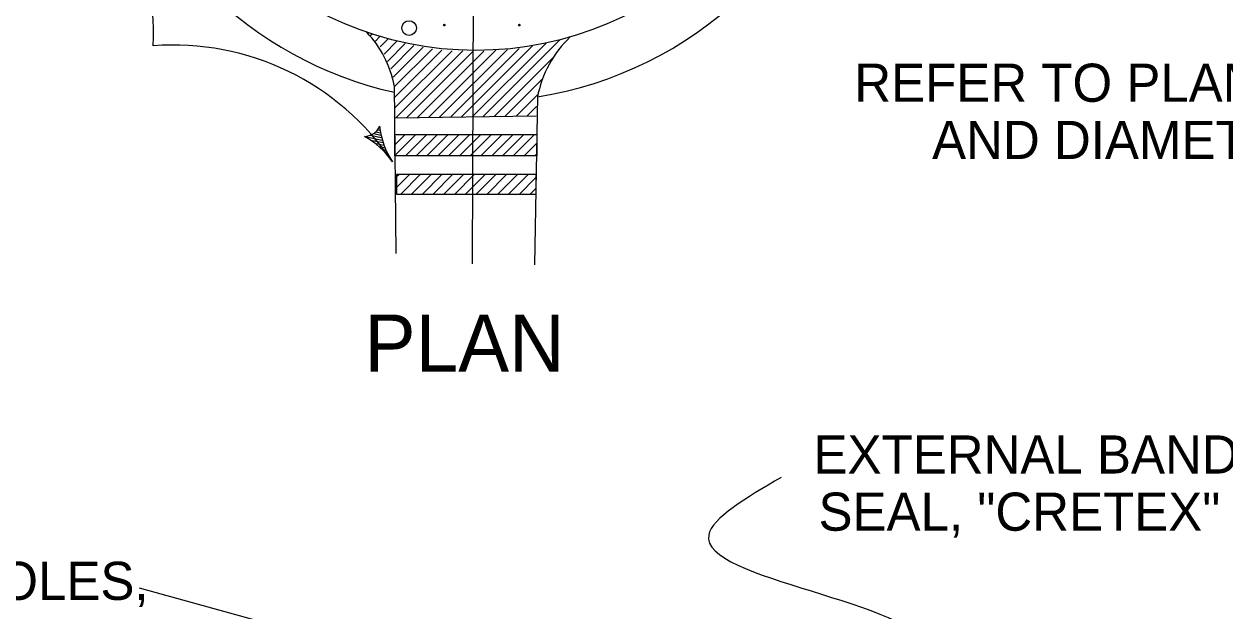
# Model space of a CAD drawing. Extents: x -2167 to -1935, y 1312 to 1612.
# Drawn here: x -2088.6 to -2007.9, y 1510.5 to 1549.9 of the extents above; entities that cross this region are included whole.
import ezdxf

# ---------------------------------------------------------------- set-up
doc = ezdxf.new("R2010")
doc.units = 0
doc.layers.add('1', color=7, linetype='Continuous')

msp = doc.modelspace()

# ---------------------------------------------------------------- linework, layer by layer
at = {"layer": '1'}
for p, q in [((-2058.444, 1533.812), (-2058.377, 1553.08)), ((-2065.333, 1549.133), (-2065.195, 1549.267)), ((-2064.985, 1548.754), (-2064.636, 1549.103)), ((-2064.636, 1548.38), (-2064.077, 1548.939)), ((-2064.385, 1547.903), (-2063.519, 1548.769)), ((-2057.716, 1543.7), (-2052.59, 1548.826)), ((-2064.154, 1547.411), (-2062.96, 1548.605)), ((-2063.939, 1546.904), (-2062.375, 1548.467)), ((-2063.77, 1546.35), (-2061.75, 1548.365)), ((-2063.703, 1545.689), (-2061.13, 1548.262)), ((-2063.677, 1544.986), (-2060.504, 1548.159)), ((-2063.636, 1544.305), (-2059.812, 1548.129)), ((-2063.595, 1543.623), (-2059.1, 1548.118)), ((-2062.868, 1543.623), (-2058.387, 1548.108)), ((-2062.134, 1543.633), (-2057.67, 1548.098)), ((-2061.396, 1543.643), (-2056.885, 1548.154)), ((-2060.663, 1543.654), (-2056.101, 1548.216)), ((-2059.925, 1543.664), (-2055.317, 1548.272)), ((-2059.192, 1543.674), (-2054.415, 1548.452)), ((-2058.454, 1543.69), (-2053.502, 1548.641)), ((-2056.983, 1543.71), (-2052.897, 1547.796)), ((-2056.245, 1543.72), (-2053.712, 1546.258)), ((-2063.698, 1545.786), (-2063.585, 1534.504)), ((-2055.512, 1543.731), (-2054.03, 1545.212)), ((-2054.071, 1545.063), (-2054.276, 1533.745)), ((-2054.773, 1543.741), (-2054.143, 1544.371)), ((-2063.595, 1543.613), (-2054.169, 1543.751)), ((-2065.682, 1542.357), (-2064.503, 1542.126)), ((-2065.323, 1542.444), (-2064.549, 1542.29)), ((-2065.097, 1542.557), (-2064.585, 1542.454)), ((-2064.944, 1542.685), (-2064.626, 1542.618)), ((-2064.831, 1542.818), (-2064.651, 1542.782)), ((-2064.739, 1542.957), (-2064.677, 1542.941)), ((-2063.657, 1541.08), (-2062.242, 1542.495)), ((-2063.657, 1541.808), (-2062.965, 1542.495)), ((-2062.95, 1541.06), (-2061.514, 1542.495)), ((-2062.227, 1541.06), (-2060.791, 1542.495)), ((-2061.504, 1541.06), (-2060.069, 1542.495)), ((-2060.776, 1541.06), (-2059.341, 1542.495)), ((-2060.053, 1541.06), (-2058.618, 1542.495)), ((-2059.325, 1541.06), (-2057.89, 1542.495)), ((-2058.603, 1541.06), (-2057.167, 1542.495)), ((-2057.875, 1541.06), (-2056.439, 1542.495)), ((-2057.152, 1541.06), (-2055.717, 1542.495)), ((-2056.429, 1541.06), (-2054.994, 1542.495)), ((-2055.701, 1541.06), (-2054.266, 1542.495)), ((-2065.302, 1542.126), (-2064.451, 1541.957)), ((-2064.995, 1541.911), (-2064.39, 1541.788)), ((-2064.744, 1541.701), (-2064.323, 1541.619)), ((-2064.528, 1541.506), (-2064.252, 1541.449)), ((-2054.979, 1541.06), (-2054.122, 1541.916)), ((-2064.339, 1541.306), (-2064.175, 1541.275)), ((-2064.17, 1541.116), (-2064.088, 1541.106)), ((-2064.016, 1540.932), (-2063.985, 1540.927)), ((-2054.251, 1541.06), (-2054.122, 1541.193)), ((-2063.544, 1538.938), (-2062.673, 1539.809)), ((-2063.544, 1539.666), (-2063.401, 1539.809)), ((-2063.262, 1538.492), (-2061.95, 1539.809)), ((-2062.539, 1538.492), (-2061.222, 1539.809)), ((-2061.812, 1538.492), (-2060.499, 1539.809)), ((-2061.089, 1538.492), (-2059.776, 1539.809)), ((-2060.366, 1538.492), (-2059.049, 1539.809)), ((-2059.638, 1538.492), (-2058.326, 1539.809)), ((-2058.915, 1538.492), (-2057.598, 1539.809)), ((-2058.187, 1538.492), (-2056.875, 1539.809)), ((-2057.465, 1538.492), (-2056.147, 1539.809)), ((-2056.737, 1538.492), (-2055.424, 1539.809)), ((-2056.014, 1538.492), (-2054.702, 1539.809)), ((-2055.291, 1538.492), (-2054.158, 1539.625)), ((-2054.563, 1538.492), (-2054.158, 1538.897)), ((-2080.834, 1512.029), (-2060.796, 1506.501))]:
    msp.add_line(p, q, dxfattribs=at)
for points in [[(-2063.657, 1542.495), (-2054.122, 1542.495), (-2054.122, 1541.06), (-2063.657, 1541.06)], [(-2054.158, 1539.809), (-2063.544, 1539.809), (-2063.544, 1538.492), (-2054.158, 1538.492)]]:
    msp.add_lwpolyline(points, close=True, dxfattribs=at)
for centre, radius in [((-2058.211, 1570.787), 22.64), ((-2062.702, 1549.653), 0.493), ((-2060.333, 1549.845), 0.0564), ((-2055.294, 1549.845), 0.0564)]:
    msp.add_circle(centre, radius, dxfattribs=at)
for centre, radius, start, end in [((-2058.093, 1570.461), 25.746, 278.98065, 347.44412), ((-2058.093, 1570.461), 25.746, 192.93092, 257.43484), ((-2096.373, 1549.36), 16.496, 356.85959, 60.47859), ((-2070.744, 1544.415), 7.177, 11.00514, 43.66289), ((-2046.767, 1543.647), 7.437, 133.37283, 169.50463), ((-2078.536, 1530.789), 17.72, 33.88966, 94.42156), ((-2065.714, 1543.479), 1.11, 270.22763, 337.55134), ((-2059.278, 1543.66), 5.444, 186.38261, 213.32388), ((-2068.316, 1537.59), 5.444, 34.4551, 61.39638)]:
    msp.add_arc(centre, radius, start, end, dxfattribs=at)
msp.add_spline([(-2037.709, 1519.448), (-2042.571, 1515.578), (-2027.787, 1507.84), (-2033.641, 1501.786)], degree=3, dxfattribs=at)

# ---------------------------------------------------------------- texts
for s, height, p in [('REFER TO PLANS FOR NUMBER, ORIENTATION', 2.56302, (-2032.786, 1544.694)), ('AND DIAMETER OF ALL PIPE OPENINGS.', 2.56302, (-2027.559, 1540.85)), ('PLAN', 3.8445, (-2065.696, 1526.548)), ('EXTERNAL BANDED FLEXIBLE ELASTOMERIC', 2.56302, (-2035.527, 1519.711)), ('SEAL, "CRETEX" OR EQUAL. (SEE NOTE) ', 2.56303, (-2035.191, 1515.867)), ('FOR ALL OTHERS - CONCEALED PICKHOLES,', 2.56303, (-2155.626, 1511.217))]:
    msp.add_text(s, height=height, dxfattribs=at).set_placement(p)

doc.saveas('drawing.dxf')
